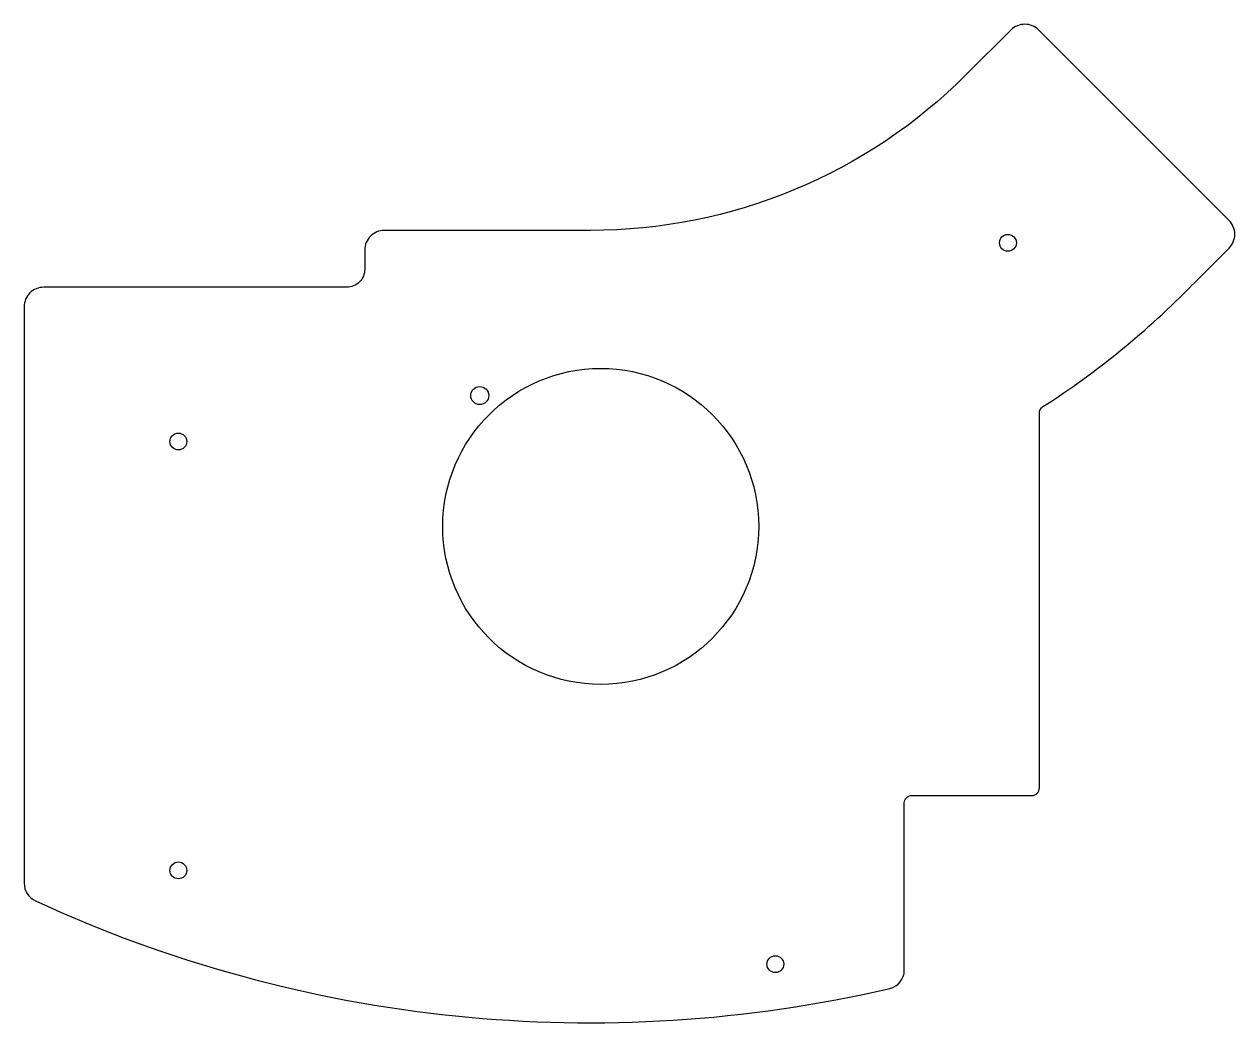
# Model space of a CAD drawing. Header units: millimetres. Extents: x -164 to -3, y -78 to 55.
import ezdxf

# ---------------------------------------------------------------- set-up
doc = ezdxf.new("R2010")
doc.units = ezdxf.units.MM
doc.layers.get('0').update_dxf_attribs({"linetype": 'CONTINUOUS'})

msp = doc.modelspace()

# ---------------------------------------------------------------- linework, layer by layer
msp.add_lwpolyline([(-29.98, -47.7, 0.414214), (-28.98, -46.7), (-28.98, 3.27, -0.255884), (-28.51, 4.11, 0.057726), (-8.55, 20.39), (-8.54, 20.4), (-3.7, 25.24, 0.414214), (-3.7, 28.92), (-29.08, 54.3, 0.414214), (-32.76, 54.3), (-38.72, 48.35, -0.198912), (-88.81, 27.59), (-116.29, 27.59, 0.414214), (-118.89, 24.99), (-118.89, 22.42, -0.414214), (-121.29, 20.02), (-161.68, 20.02, 0.414214), (-164.28, 17.42), (-164.28, -59.38, 0.29251), (-162.77, -61.74, 0.166685), (-48.91, -73.41, 0.348862), (-46.98, -70.98), (-46.98, -48.7, -0.414214), (-45.98, -47.7)], format="xyb", close=True)
for centre, radius in [((-33.17, 25.93), 1.12), ((-87.44, -11.85), 21.05), ((-103.56, 5.59), 1.2), ((-143.73, -0.53), 1.12), ((-143.73, -57.68), 1.12), ((-64.17, -70.18), 1.12)]:
    msp.add_circle(centre, radius)

doc.saveas('drawing.dxf')
